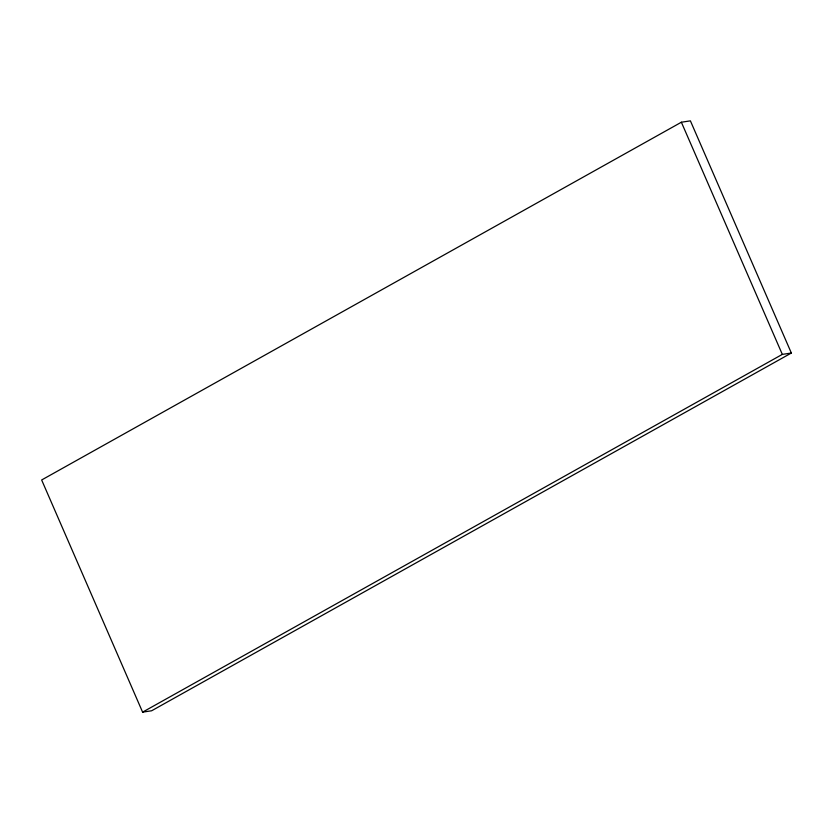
<?xml version="1.0" encoding="UTF-8"?>
<svg xmlns="http://www.w3.org/2000/svg" width="833" height="833" viewBox="0 0 833 833"><rect width="100%" height="100%" fill="white"/><g stroke="black" fill="none" stroke-linecap="round" stroke-linejoin="round"><path stroke-width="1.25" d="M681.373 122.222L41.65 479.975L142.599 712.142L151.627 710.778L791.35 353.025L690.401 120.858L681.373 122.222L782.322 354.389L791.35 353.025M142.599 712.142L782.322 354.389"/></g></svg>
